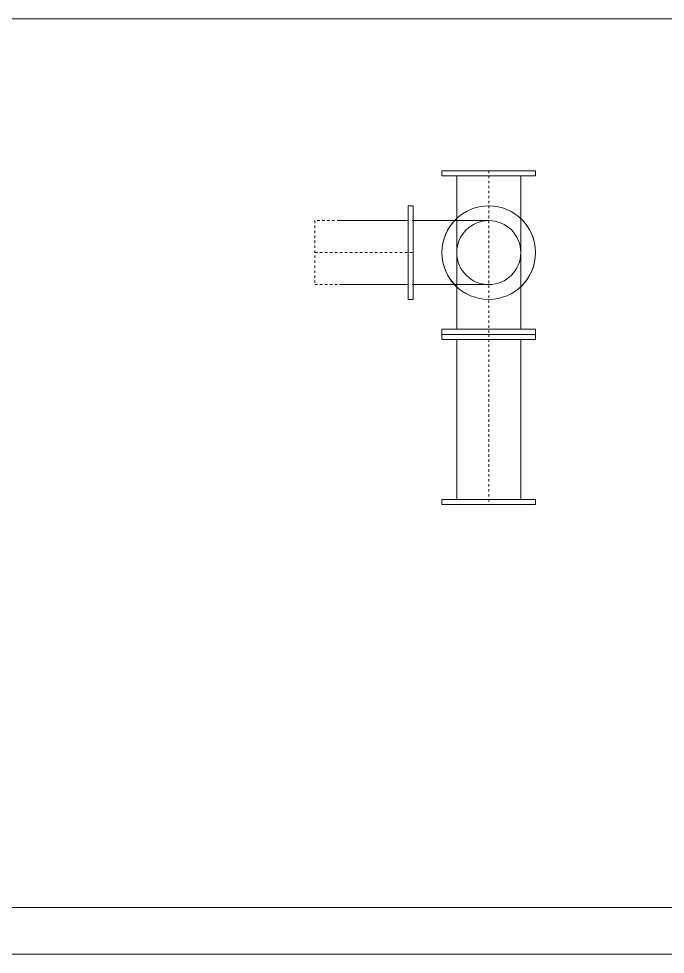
# Model space of a CAD drawing. Header units: millimetres. Extents: x 100 to 1590, y 100 to 694.
# Drawn here: x 1497.6 to 1523.51, y 498.83 to 536.33 of the extents above; entities that cross this region are included whole.
import ezdxf

# ---------------------------------------------------------------- set-up
doc = ezdxf.new("R2010")
doc.units = ezdxf.units.MM
doc.linetypes.add('SGC_DASHDOT', pattern=[1, 0.5, -0.25, 0, -0.25])
doc.linetypes.add('SGC_HIDDEN', pattern=[0.375, 0.25, -0.125])
for name, color, linetype, lineweight in [('PAREDE', 7, 'Continuous', 9), ('SGC-Conexoes (Linhas Externas)', 6, 'Continuous', 9), ('SGC-EIXOS', 9, 'SGC_DASHDOT', 9), ('SGC-PONTAS', 2, 'SGC_HIDDEN', 9), ('SGC-Tubos (Desenho Bifilar)', 6, 'Continuous', 9), ('SGC-Valvulas (Linhas Externas)', 3, 'Continuous', 9)]:
    doc.layers.add(name, color=color, linetype=linetype, lineweight=lineweight)

# ---------------------------------------------------------------- blocks, each defined once
blk = doc.blocks.new('BB-5-CG01-N10-D250-S250', base_point=(-112703.7, -62237.7))
at = {"layer": 'SGC-Conexoes (Linhas Externas)'}
for p, q in [((-112375.7, -62100.7), (-113031.7, -62100.7)), ((-112375.7, -62374.7), (-113031.7, -62374.7))]:
    blk.add_line(p, q, dxfattribs=at)
for points in [[(-113053.7, -62437.7), (-113053.7, -62037.7), (-113031.7, -62037.7), (-113031.7, -62437.7)], [(-112353.7, -62437.7), (-112353.7, -62037.7), (-112375.7, -62037.7), (-112375.7, -62437.7)]]:
    blk.add_lwpolyline(points, close=True, dxfattribs=at)
for start, end in [(43.2356, 136.7644), (223.2356, 316.7644)]:
    blk.add_arc((-112703.7, -62237.7), 200, start, end, dxfattribs=at)
at = {"layer": 'SGC-EIXOS'}
blk.add_line((-112353.7, -62237.7), (-113053.7, -62237.7), dxfattribs=at)
blk = doc.blocks.new('BB-1-CA06-N10-D250-S0-L727')
at = {"layer": 'SGC-EIXOS'}
blk.add_line((363.5, 0), (-363.5, 0), dxfattribs=at)
at = {"layer": 'SGC-Tubos (Desenho Bifilar)'}
for p, q in [((341.5, 137), (-341.5, 137)), ((341.5, -137), (-341.5, -137))]:
    blk.add_line(p, q, dxfattribs=at)
for points in [[(-363.5, -200), (-363.5, 200), (-341.5, 200), (-341.5, -200)], [(363.5, -200), (363.5, 200), (341.5, 200), (341.5, -200)]]:
    blk.add_lwpolyline(points, close=True, dxfattribs=at)
blk = doc.blocks.new('BB-1-CD13-N10-D250-S0', base_point=(347579.7, 18629.8))
at = {"layer": 'SGC-Conexoes (Linhas Externas)'}
blk.add_lwpolyline([(347369.7, 18429.8), (347369.7, 18829.8), (347391.7, 18829.8), (347391.7, 18429.8)], close=True, dxfattribs=at)
for points in [[(347684.2, 18766.8), (347391.7, 18766.8)], [(347684.2, 18492.8), (347391.7, 18492.8)]]:
    blk.add_lwpolyline(points, dxfattribs=at)
at = {"layer": 'SGC-EIXOS'}
blk.add_line((347789.7, 18629.8), (347369.7, 18629.8), dxfattribs=at)
at = {"layer": 'SGC-PONTAS'}
blk.add_lwpolyline([(347684.2, 18492.8), (347789.7, 18492.8), (347789.7, 18766.8), (347684.2, 18766.8)], dxfattribs=at)

msp = doc.modelspace()

# ---------------------------------------------------------------- linework, layer by layer
at = {"layer": 'PAREDE'}
for p, q in [((1485.965, 536.331), (1546.903, 536.331)), ((1513.359, 528.24), (1516.434, 528.24)), ((1513.359, 525.671), (1516.434, 525.671)), ((1546.903, 500.706), (1485.965, 500.706)), ((1470.965, 498.831), (1548.778, 498.831))]:
    msp.add_line(p, q, dxfattribs=at)
for radius in [1.875, 1.284]:
    msp.add_circle((1516.434, 526.956), radius, dxfattribs=at)

# ---------------------------------------------------------------- block references
at = {"layer": 'SGC-Conexoes (Linhas Externas)', "xscale": 0.009375000000000001, "yscale": 0.009375000000000001, "zscale": 0.009375000000000001, "rotation": 90}
msp.add_blockref('BB-5-CG01-N10-D250-S250', (1516.434, 526.956), dxfattribs=at)
at = {"layer": 'SGC-Tubos (Desenho Bifilar)', "xscale": 0.009375000000000001, "yscale": 0.009375000000000001, "zscale": 0.009375000000000001, "rotation": 89.99999999999999}
msp.add_blockref('BB-1-CA06-N10-D250-S0-L727', (1516.434, 520.267), dxfattribs=at)
at = {"layer": 'SGC-Valvulas (Linhas Externas)', "xscale": 0.009375000000000001, "yscale": 0.009375000000000001, "zscale": 0.009375000000000001, "rotation": 180}
msp.add_blockref('BB-1-CD13-N10-D250-S0', (1511.438, 526.956), dxfattribs=at)

doc.saveas('drawing.dxf')
